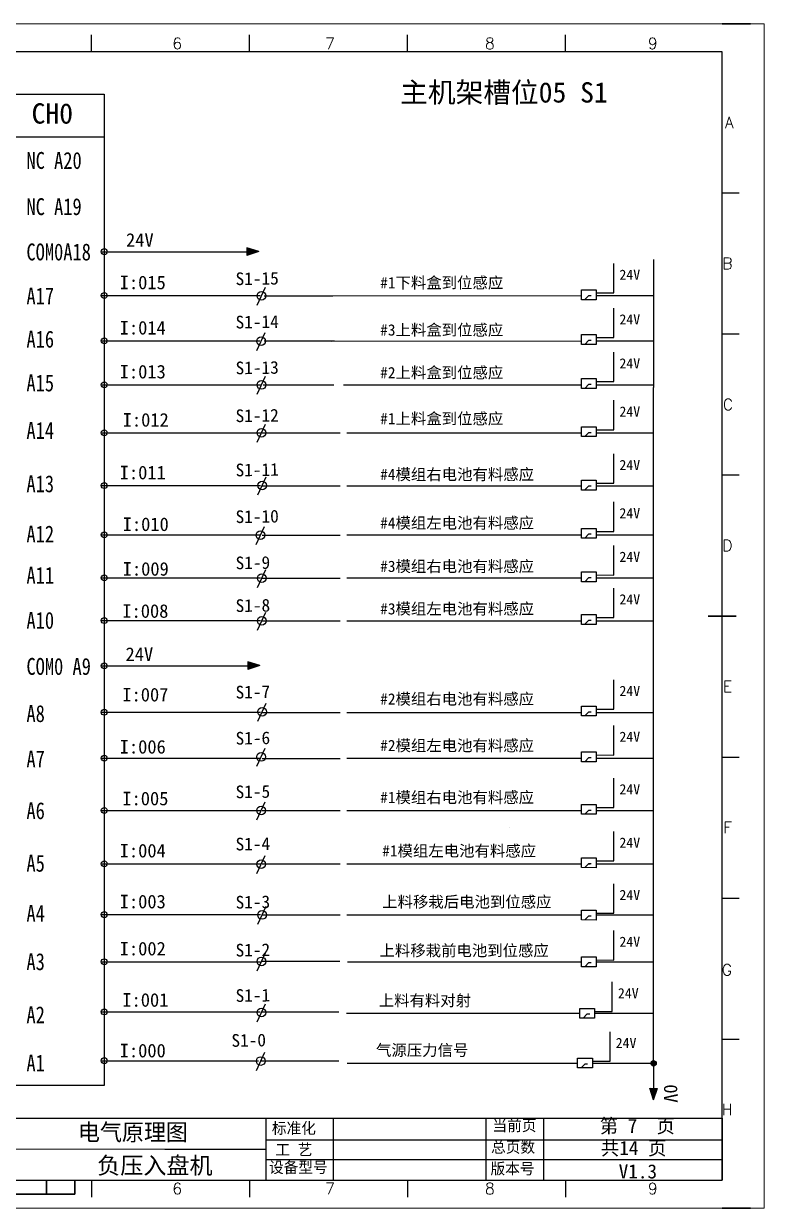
# Model space of a CAD drawing. Extents: x 2368 to 9674, y -1476 to 1321.
# Drawn here: x 3299.4 to 3561.9, y 888.9 to 1308.9 of the extents above; entities that cross this region are included whole.
import ezdxf
from ezdxf.enums import TextEntityAlignment as Align

# ---------------------------------------------------------------- set-up
doc = ezdxf.new("R2010")
doc.units = 0
doc.header["$MEASUREMENT"] = 0
doc.linetypes.add('ACAD_ISO02W100', pattern=[15, 12, -3])
doc.layers.add('1', color=3, linetype='Continuous', lineweight=20)
doc.layers.add('AE_BOR', color=1, linetype='Continuous')
doc.layers.add('SYMS', color=7, linetype='Continuous')
doc.styles.add('HZ', font='', dxfattribs={"width": 0.8})
doc.styles.add('WD', font='romans.shx', dxfattribs={"bigfont": 'gbcbig.shx'})
doc.styles.get('HZ').set_extended_font_data('SimSun')

# ---------------------------------------------------------------- blocks, each defined once
blk = doc.blocks.new('WDDOT')
blk.add_hatch(color=256).paths.add_polyline_path([(0.5, 0, 1), (-0.5, 0, 1)])
blk.add_circle((0, 0), 0.5)
blk = doc.blocks.new('gb_a2_a')
for p, q in [((584, 410), (25, 410)), ((584, 10), (584, 410)), ((25, 10), (584, 10))]:
    blk.add_line(p, q)
at = {"layer": 'AE_BOR', "color": 1, "lineweight": 15}
for p, q in [((4.93, 420), (598.93, 420)), ((598.93, 420), (598.93, 0)), ((598.93, 0), (4.93, 0))]:
    blk.add_line(p, q, dxfattribs=at)
at = {"layer": 'AE_BOR', "lineweight": 30}
for p, q in [((594, 420), (584, 420)), ((594, 0), (584, 0))]:
    blk.add_line(p, q, dxfattribs=at)
at = {"layer": 'AE_BOR'}
for p, q in [((360.5, 410), (360.5, 416)), ((416.5, 410), (416.5, 416)), ((472.5, 410), (472.5, 416)), ((528.5, 410), (528.5, 416)), ((584, 360), (590, 360)), ((584, 310), (590, 310)), ((584, 260), (590, 260)), ((584, 160), (590, 160)), ((584, 110), (590, 110)), ((584, 60), (590, 60)), ((360.5, 10), (360.5, 4)), ((416.5, 10), (416.5, 4)), ((472.5, 10), (472.5, 4)), ((528.5, 10), (528.5, 4))]:
    blk.add_line(p, q, dxfattribs=at)
at = {"layer": 'AE_BOR', "color": 2, "lineweight": 30}
for p, q in [((579, 210), (589, 210)), ((344.5, 5), (344.5, 10)), ((354.5, 5), (354.5, 10)), ((254.5, 5), (354.5, 5))]:
    blk.add_line(p, q, dxfattribs=at)
at = {"layer": 'AE_BOR', "style": 'WD'}
for s, p in [('6', (390.81, 411)), ('7', (445.01, 411)), ('8', (501.67, 411)), ('9', (559.4, 411)), ('6', (390.81, 5)), ('7', (445.01, 5)), ('8', (501.67, 5)), ('9', (559.4, 5))]:
    blk.add_text(s, height=4, dxfattribs=at).set_placement(p, align=Align.CENTER)
for s, p in [('A', (588.05, 385)), ('B', (587.67, 335)), ('C', (587.86, 285)), ('D', (587.67, 235)), ('E', (587.48, 185)), ('F', (587.48, 135)), ('F', (587.48, 135)), ('G', (587.48, 84.56)), ('H', (587.67, 35))]:
    blk.add_text(s, height=4, dxfattribs=at).set_placement(p, align=Align.MIDDLE_RIGHT)

msp = doc.modelspace()

# ---------------------------------------------------------------- hatches: boundary and pattern name
for points in [[(3382.71478, 1228.0636), (3378.46988, 1226.70323), (3378.46988, 1229.42396)], [(3383.08478, 1081.3236), (3378.83988, 1079.96323), (3378.83988, 1082.68396)], [(3522.67716, 927.29161), (3521.3168, 931.53651), (3524.03753, 931.53651)]]:
    msp.add_hatch(color=256).paths.add_polyline_path(points)
h = msp.add_hatch(color=256)
edge = h.paths.add_edge_path()
edge.add_arc((3522.65818, 940.26571), 0.94375, 0, 360)

# ---------------------------------------------------------------- linework, layer by layer
for p, q in [((3218.85857, 1268.76404), (3327.9354, 1268.76404)), ((3327.9354, 1228.04966), (3378.69872, 1228.04966)), ((3382.71478, 1228.0636), (3378.46988, 1229.42396)), ((3378.46988, 1229.42396), (3378.46988, 1226.70323)), ((3382.71478, 1228.0636), (3378.46988, 1226.70323)), ((3382.13095, 1209.11829), (3385.08336, 1215.50582)), ((3497.05435, 1211.01889), (3497.06367, 1214.5009)), ((3497.06367, 1214.5009), (3502.2806, 1214.48693)), ((3502.2806, 1214.48693), (3502.27127, 1211.00492)), ((3327.9354, 1212.50443), (3383.22103, 1212.50443)), ((3408.98969, 1212.40263), (3497.05826, 1212.47945)), ((3502.27127, 1211.00492), (3497.05435, 1211.01889)), ((3502.27523, 1212.48401), (3522.65818, 1212.50179)), ((3382.01192, 1193.02094), (3384.96434, 1199.40847)), ((3497.05435, 1195.17517), (3497.06367, 1198.65718)), ((3497.06367, 1198.65718), (3502.2806, 1198.64321)), ((3502.2806, 1198.64321), (3502.27127, 1195.1612)), ((3327.87434, 1196.44926), (3383.102, 1196.44926)), ((3409.52558, 1196.32208), (3384.64625, 1196.38364)), ((3408.33014, 1196.32208), (3497.05767, 1196.41823)), ((3502.27127, 1195.1612), (3497.05435, 1195.17517)), ((3502.27465, 1196.42388), (3522.65818, 1196.44597)), ((3327.9354, 1180.87552), (3383.46837, 1180.87552)), ((3382.13095, 1177.49316), (3385.08336, 1183.88069)), ((3412.80172, 1180.87552), (3497.05783, 1180.87552)), ((3497.05435, 1179.5752), (3497.06367, 1183.05722)), ((3497.06367, 1183.05722), (3502.2806, 1183.04325)), ((3502.2806, 1183.04325), (3502.27127, 1179.56123)), ((3502.27479, 1180.87552), (3522.65818, 1180.87552)), ((3502.27127, 1179.56123), (3497.05435, 1179.5752)), ((3522.65818, 1112.40951), (3522.65818, 1179.93702)), ((3327.9354, 1163.84699), (3383.36011, 1163.84699)), ((3382.13095, 1160.5288), (3385.08336, 1166.91633)), ((3497.05435, 1162.51274), (3497.06367, 1165.99475)), ((3497.06367, 1165.99475), (3502.2806, 1165.98078)), ((3502.2806, 1165.98078), (3502.27127, 1162.49877)), ((3502.27127, 1162.49877), (3497.05435, 1162.51274)), ((3382.42691, 1141.8415), (3385.37932, 1148.22903)), ((3497.05435, 1143.5551), (3497.06367, 1147.03711)), ((3497.06367, 1147.03711), (3502.2806, 1147.02314)), ((3502.2806, 1147.02314), (3502.27127, 1143.54113)), ((3327.9354, 1145.11216), (3383.36011, 1145.11216)), ((3502.27127, 1143.54113), (3497.05435, 1143.5551)), ((3381.77579, 1124.20984), (3384.72821, 1130.59737)), ((3497.05435, 1126.48122), (3497.06367, 1129.96323)), ((3497.06367, 1129.96323), (3502.2806, 1129.94926)), ((3502.2806, 1129.94926), (3502.27127, 1126.46725)), ((3327.9354, 1127.64553), (3383.36011, 1127.64553)), ((3502.27127, 1126.46725), (3497.05435, 1126.48122)), ((3382.24933, 1109.01242), (3385.20174, 1115.39995)), ((3497.05435, 1111.02399), (3497.06367, 1114.50601)), ((3497.06367, 1114.50601), (3502.2806, 1114.49204)), ((3502.2806, 1114.49204), (3502.27127, 1111.01002)), ((3327.9354, 1112.40951), (3383.36011, 1112.40951)), ((3502.27127, 1111.01002), (3497.05435, 1111.02399)), ((3522.65818, 940.2663), (3522.65818, 1112.40951)), ((3327.9354, 1097.25377), (3383.36011, 1097.25377)), ((3382.24933, 1093.86515), (3385.20174, 1100.25268)), ((3497.05435, 1095.93191), (3497.06367, 1099.41392)), ((3497.06367, 1099.41392), (3502.2806, 1099.39995)), ((3502.2806, 1099.39995), (3502.27127, 1095.91794)), ((3502.27127, 1095.91794), (3497.05435, 1095.93191)), ((3327.9354, 1081.2097), (3378.69872, 1081.2097)), ((3383.08478, 1081.3236), (3378.83988, 1082.68396)), ((3378.83988, 1082.68396), (3378.83988, 1079.96323)), ((3383.08478, 1081.3236), (3378.83988, 1079.96323)), ((3382.37165, 1061.57491), (3385.32406, 1067.96245)), ((3497.05435, 1063.458), (3497.06367, 1066.94001)), ((3497.06367, 1066.94001), (3502.2806, 1066.92604)), ((3502.2806, 1066.92604), (3502.27127, 1063.44403)), ((3327.9354, 1064.7492), (3383.36011, 1064.7492)), ((3502.27127, 1063.44403), (3497.05435, 1063.458)), ((3382.01057, 1045.59463), (3384.96299, 1051.98217)), ((3497.05435, 1047.21064), (3497.06367, 1050.69265)), ((3497.06367, 1050.69265), (3502.2806, 1050.67868)), ((3502.2806, 1050.67868), (3502.27127, 1047.19667)), ((3327.9354, 1048.48408), (3383.36011, 1048.48408)), ((3502.27127, 1047.19667), (3497.05435, 1047.21064)), ((3327.9354, 1029.95394), (3383.36011, 1029.95394)), ((3382.01059, 1026.58545), (3384.96301, 1032.97298)), ((3497.05435, 1028.59792), (3497.06367, 1032.07993)), ((3497.06367, 1032.07993), (3502.2806, 1032.06596)), ((3502.2806, 1032.06596), (3502.27127, 1028.58395)), ((3502.27127, 1028.58395), (3497.05435, 1028.59792)), ((3471.471, 1023.86829), (3471.471, 1023.86829)), ((3382.05484, 1007.60821), (3385.00725, 1013.99574)), ((3497.05435, 1009.66453), (3497.06367, 1013.14654)), ((3497.06367, 1013.14654), (3502.2806, 1013.13257)), ((3502.2806, 1013.13257), (3502.27127, 1009.65056)), ((3327.9354, 1011.05145), (3383.36011, 1011.05145)), ((3502.27127, 1009.65056), (3497.05435, 1009.66453)), ((3382.35928, 989.58436), (3385.31169, 995.97189)), ((3327.9354, 993.00072), (3383.36011, 993.00072)), ((3497.05435, 991.11343), (3497.06367, 994.59544)), ((3497.06367, 994.59544), (3502.2806, 994.58147)), ((3502.2806, 994.58147), (3502.27127, 991.09946)), ((3502.27127, 991.09946), (3497.05435, 991.11343)), ((3382.13095, 973.13031), (3385.08336, 979.51785)), ((3327.9354, 976.31615), (3383.19503, 976.31615)), ((3497.05435, 974.52875), (3497.06367, 978.01076)), ((3502.27127, 974.51478), (3497.05435, 974.52875)), ((3497.06367, 978.01076), (3502.2806, 977.99679)), ((3502.2806, 977.99679), (3502.27127, 974.51478)), ((3327.9354, 958.49936), (3383.19503, 958.49936)), ((3382.13095, 954.96913), (3385.08336, 961.35667)), ((3496.51546, 956.31022), (3496.52041, 959.77628)), ((3496.52041, 959.77628), (3501.73734, 959.76231)), ((3501.73734, 959.76231), (3501.72801, 956.2803)), ((3501.72801, 956.2803), (3496.51109, 956.29427)), ((3327.9354, 941.22979), (3382.63453, 941.22979)), ((3381.91372, 937.79415), (3384.8376, 944.19479)), ((3495.73206, 938.65034), (3495.74138, 942.13235)), ((3495.74138, 942.13235), (3500.95831, 942.11838)), ((3500.95831, 942.11838), (3500.94898, 938.63637)), ((3500.94898, 938.63637), (3495.73206, 938.65034)), ((3522.65818, 940.26571), (3522.65818, 931.55409)), ((3522.67716, 927.29161), (3521.3168, 931.53651)), ((3522.67716, 927.29161), (3524.03753, 931.53651)), ((3229.49857, 920.88416), (3349.39857, 920.88416)), ((3349.39857, 920.88416), (3486.96975, 920.88416)), ((3385.19312, 920.88416), (3385.19312, 898.88706)), ((3486.96975, 920.88416), (3546.96542, 920.88416)), ((3349.39857, 909.88416), (3385.16221, 909.88416)), ((2987.96542, 898.88706), (3546.96542, 898.88706))]:
    msp.add_line(p, q)
at = {"lineweight": -3}
for p, q in [((3326.89658, 1228.04966), (3328.97422, 1228.04966)), ((3327.9354, 1229.08849), (3327.9354, 1227.01084)), ((3326.89658, 1212.50443), (3328.97422, 1212.50443)), ((3327.9354, 1213.54326), (3327.9354, 1211.46561)), ((3327.9354, 1197.48808), (3327.9354, 1195.41043)), ((3326.89658, 1196.44926), (3328.97422, 1196.44926)), ((3326.89658, 1180.87552), (3328.97422, 1180.87552)), ((3327.9354, 1181.91434), (3327.9354, 1179.83669)), ((3326.89658, 1163.84699), (3328.97422, 1163.84699)), ((3327.9354, 1164.88581), (3327.9354, 1162.80817)), ((3326.89658, 1145.11216), (3328.97422, 1145.11216)), ((3327.9354, 1146.15098), (3327.9354, 1144.07334)), ((3326.89658, 1127.64553), (3328.97422, 1127.64553)), ((3327.9354, 1128.68435), (3327.9354, 1126.60671)), ((3327.9354, 1113.44833), (3327.9354, 1111.37068)), ((3326.89658, 1112.40951), (3328.97422, 1112.40951)), ((3326.89658, 1097.25377), (3328.97422, 1097.25377)), ((3327.9354, 1098.29259), (3327.9354, 1096.21494)), ((3326.89658, 1081.2097), (3328.97422, 1081.2097)), ((3327.9354, 1082.24852), (3327.9354, 1080.17087)), ((3326.89658, 1064.7492), (3328.97422, 1064.7492)), ((3327.9354, 1065.78802), (3327.9354, 1063.71037)), ((3326.89658, 1048.48408), (3328.97422, 1048.48408)), ((3327.9354, 1049.5229), (3327.9354, 1047.44526)), ((3326.89658, 1029.95394), (3328.97422, 1029.95394)), ((3327.9354, 1030.99276), (3327.9354, 1028.91512)), ((3326.89658, 1011.05145), (3328.97422, 1011.05145)), ((3327.9354, 1012.09027), (3327.9354, 1010.01263)), ((3326.89658, 993.00072), (3328.97422, 993.00072)), ((3327.9354, 994.03954), (3327.9354, 991.96189)), ((3326.89658, 976.31615), (3328.97422, 976.31615)), ((3327.9354, 977.35498), (3327.9354, 975.27733)), ((3326.89658, 958.49936), (3328.97422, 958.49936)), ((3327.9354, 959.53818), (3327.9354, 957.46054)), ((3326.89658, 941.22979), (3328.97422, 941.22979)), ((3327.9354, 942.26861), (3327.9354, 940.19096))]:
    msp.add_line(p, q, dxfattribs=at)
at = {"linetype": 'ACAD_ISO02W100'}
for p, q in [((3508.54487, 1213.41326), (3508.57284, 1223.85794)), ((3499.5761, 1212.38999), (3498.3848, 1211.16091)), ((3500.58366, 1212.38729), (3499.5761, 1212.38999)), ((3502.27777, 1213.43004), (3508.54487, 1213.41326)), ((3508.54487, 1197.56954), (3508.57284, 1208.01422)), ((3502.27777, 1197.58632), (3508.54487, 1197.56954)), ((3499.5761, 1196.54628), (3498.3848, 1195.3172)), ((3500.58366, 1196.54358), (3499.5761, 1196.54628)), ((3508.54487, 1181.96958), (3508.57284, 1192.41425)), ((3499.5761, 1180.94631), (3498.3848, 1179.71723)), ((3500.58366, 1180.94361), (3499.5761, 1180.94631)), ((3502.27777, 1181.98636), (3508.54487, 1181.96958)), ((3508.54487, 1164.90711), (3508.57284, 1175.35179)), ((3499.5761, 1163.88385), (3498.3848, 1162.65477)), ((3500.58366, 1163.88115), (3499.5761, 1163.88385)), ((3502.27777, 1164.9239), (3508.54487, 1164.90711)), ((3508.54487, 1145.94947), (3508.57284, 1156.39415)), ((3499.5761, 1144.9262), (3498.3848, 1143.69712)), ((3500.58366, 1144.9235), (3499.5761, 1144.9262)), ((3502.27777, 1145.96625), (3508.54487, 1145.94947)), ((3508.54487, 1128.87559), (3508.57284, 1139.32027)), ((3499.5761, 1127.85232), (3498.3848, 1126.62325)), ((3500.58366, 1127.84963), (3499.5761, 1127.85232)), ((3502.27777, 1128.89237), (3508.54487, 1128.87559)), ((3508.54487, 1113.41836), (3508.57284, 1123.86304)), ((3502.27777, 1113.43515), (3508.54487, 1113.41836)), ((3499.5761, 1112.3951), (3498.3848, 1111.16602)), ((3500.58366, 1112.3924), (3499.5761, 1112.3951)), ((3508.54487, 1098.32628), (3508.57284, 1108.77096)), ((3499.5761, 1097.30301), (3498.3848, 1096.07394)), ((3500.58366, 1097.30032), (3499.5761, 1097.30301)), ((3502.27777, 1098.34306), (3508.54487, 1098.32628)), ((3508.54487, 1065.85237), (3508.57284, 1076.29705)), ((3499.5761, 1064.82911), (3498.3848, 1063.60003)), ((3500.58366, 1064.82641), (3499.5761, 1064.82911)), ((3502.27777, 1065.86915), (3508.54487, 1065.85237)), ((3508.54487, 1049.60501), (3508.57284, 1060.04969)), ((3499.5761, 1048.58174), (3498.3848, 1047.35267)), ((3500.58366, 1048.57904), (3499.5761, 1048.58174)), ((3502.27777, 1049.62179), (3508.54487, 1049.60501)), ((3508.54487, 1030.99229), (3508.57284, 1041.43697)), ((3499.5761, 1029.96903), (3498.3848, 1028.73995)), ((3500.58366, 1029.96633), (3499.5761, 1029.96903)), ((3502.27777, 1031.00907), (3508.54487, 1030.99229)), ((3508.54487, 1012.0589), (3508.57284, 1022.50358)), ((3499.5761, 1011.03564), (3498.3848, 1009.80656)), ((3500.58366, 1011.03294), (3499.5761, 1011.03564)), ((3502.27777, 1012.07568), (3508.54487, 1012.0589)), ((3508.54487, 993.5078), (3508.57284, 1003.95248)), ((3499.5761, 992.48453), (3498.3848, 991.25546)), ((3500.58366, 992.48184), (3499.5761, 992.48453)), ((3502.27777, 993.52458), (3508.54487, 993.5078)), ((3508.54487, 976.92312), (3508.57284, 987.3678)), ((3499.5761, 975.89985), (3498.3848, 974.67078)), ((3500.58366, 975.89715), (3499.5761, 975.89985)), ((3502.27777, 976.9399), (3508.54487, 976.92312)), ((3508.00162, 958.68864), (3508.02958, 969.13332)), ((3499.03285, 957.66538), (3497.84154, 956.4363)), ((3500.0404, 957.66268), (3499.03285, 957.66538)), ((3501.73451, 958.70542), (3508.00162, 958.68864)), ((3507.22259, 941.04471), (3507.25055, 951.48939)), ((3500.95548, 941.06149), (3507.22259, 941.04471)), ((3498.25382, 940.02144), (3497.06251, 938.79237)), ((3499.26138, 940.01875), (3498.25382, 940.02144))]:
    msp.add_line(p, q, dxfattribs=at)
at = {"lineweight": -3, "ltscale": 0.5}
for p, q in [((3522.65818, 1225.2529), (3522.65818, 1179.93702)), ((3384.64932, 1212.40263), (3408.98969, 1212.40263)), ((3384.23115, 1180.87263), (3409.27969, 1180.87263)), ((3383.87984, 1163.78019), (3411.5676, 1163.78019)), ((3413.94908, 1163.81021), (3497.05782, 1163.81021)), ((3502.27478, 1163.81021), (3522.6473, 1163.81021)), ((3383.87984, 1145.04536), (3411.5676, 1145.04536)), ((3413.94908, 1145.07538), (3497.05842, 1145.07538)), ((3502.27538, 1145.07538), (3522.6473, 1145.07538)), ((3383.87984, 1127.57873), (3411.5676, 1127.57873)), ((3413.94908, 1127.60875), (3497.05736, 1127.60875)), ((3502.27433, 1127.60875), (3522.6473, 1127.60875)), ((3383.87984, 1112.34271), (3411.5676, 1112.34271)), ((3413.94908, 1112.37273), (3497.05796, 1112.37273)), ((3502.27492, 1112.37273), (3522.6473, 1112.37273)), ((3383.87984, 1097.18697), (3411.5676, 1097.18697)), ((3413.94908, 1097.21699), (3497.05779, 1097.21699)), ((3502.27475, 1097.21699), (3522.6473, 1097.21699)), ((3383.87984, 1064.6824), (3411.5676, 1064.6824)), ((3413.94908, 1064.71242), (3497.0577, 1064.71242)), ((3502.27467, 1064.71242), (3522.6473, 1064.71242)), ((3383.87984, 1048.41728), (3411.5676, 1048.41728)), ((3413.94908, 1048.4473), (3497.05766, 1048.4473)), ((3502.27462, 1048.4473), (3522.6473, 1048.4473)), ((3383.87984, 1029.88714), (3411.5676, 1029.88714)), ((3413.94908, 1029.91716), (3497.05788, 1029.91716)), ((3502.27484, 1029.91716), (3522.6473, 1029.91716)), ((3383.87984, 1010.98465), (3411.5676, 1010.98465)), ((3413.94908, 1011.01467), (3497.05796, 1011.01467)), ((3499.55578, 1011.01467), (3500.13472, 1011.01467)), ((3502.27492, 1011.01467), (3522.6473, 1011.01467)), ((3383.87984, 992.93392), (3411.5676, 992.93392)), ((3413.94908, 992.96394), (3497.0593, 992.96394)), ((3502.27626, 992.96394), (3522.6473, 992.96394)), ((3383.76448, 976.45614), (3411.45224, 976.45614)), ((3414.16458, 976.26975), (3497.05901, 976.26975)), ((3502.27597, 976.26975), (3522.61249, 976.26975)), ((3383.77039, 958.5462), (3411.11203, 958.5462)), ((3413.81984, 958.03528), (3496.51575, 958.03528)), ((3501.73271, 958.03528), (3522.62987, 958.03528)), ((3383.19383, 941.22433), (3411.11231, 941.22433)), ((3414.06767, 940.39134), (3495.73672, 940.39134)), ((3500.95368, 940.39134), (3522.65617, 940.39134))]:
    msp.add_line(p, q, dxfattribs=at)
at = {"color": 0, "ltscale": 2}
for p, q in [((3409.08095, 920.88416), (3409.08095, 898.88706)), ((3483.66314, 920.88416), (3483.66314, 898.88706)), ((3385.27488, 913.12911), (3546.96542, 913.19202)), ((3385.16221, 906.16371), (3546.96542, 906.16371))]:
    msp.add_line(p, q, dxfattribs=at)
at = {"color": 0}
for p, q in [((3463.24854, 920.88416), (3463.24854, 898.88706)), ((3546.96542, 920.88416), (3546.96542, 898.88706))]:
    msp.add_line(p, q, dxfattribs=at)
at = {"lineweight": 9, "ltscale": 0.1}
msp.add_line((3292.19578, 909.88416), (3349.39857, 909.88416), dxfattribs=at)
msp.add_lwpolyline([(3218.85857, 1283.93866), (3327.9354, 1283.93866), (3327.9354, 932.44868), (3218.85857, 932.44868)], close=True)
at = {"lineweight": -3}
for centre in [(3327.9354, 1228.04966), (3327.9354, 1212.50443), (3327.9354, 1196.44926), (3327.9354, 1180.87552), (3327.9354, 1163.84699), (3327.9354, 1145.11216), (3327.9354, 1127.64553), (3327.9354, 1112.40951), (3327.9354, 1097.25377), (3327.9354, 1081.2097), (3327.9354, 1064.7492), (3327.9354, 1048.48408), (3327.9354, 1029.95394), (3327.9354, 1011.05145), (3327.9354, 993.00072), (3327.9354, 976.31615), (3327.9354, 958.49936), (3327.9354, 941.22979)]:
    msp.add_circle(centre, 1.03882, dxfattribs=at)
at = {"color": 6}
for centre in [(3383.63472, 1212.43051), (3383.5157, 1196.33316), (3383.63472, 1180.80538), (3383.63472, 1163.84102), (3383.93068, 1145.15372), (3383.27957, 1127.52206), (3383.75311, 1112.32464), (3383.75311, 1097.17737), (3383.87543, 1064.88714), (3383.51435, 1048.90686), (3383.51437, 1029.89767), (3383.55862, 1010.92043), (3383.86305, 992.89658), (3383.63472, 976.44254), (3383.63472, 958.28136), (3383.4027, 941.11305)]:
    msp.add_circle(centre, 1.53751, dxfattribs=at)
msp.add_circle((3522.65818, 940.26571), 0.94375)

# ---------------------------------------------------------------- block references
msp.add_blockref('gb_a2_a', (2962.96542, 888.88706))
at = {"layer": 'SYMS', "color": 0, "lineweight": -3, "xscale": 1.199999999999818, "yscale": 1.199999999999818, "zscale": 1.2}
msp.add_blockref('WDDOT', (3522.65818, 940.26571), dxfattribs=at)
at = {"layer": 'SYMS', "lineweight": -3, "xscale": 1.199999999999818, "yscale": 1.199999999999818, "zscale": 1.2}
msp.add_blockref('WDDOT', (3522.65818, 940.26571), dxfattribs=at)

# ---------------------------------------------------------------- texts
at = {"attachment_point": 1}
for s, insert, char_height, width in [('{\\fFangSong|b0|i0|c134|p49;主机架槽位05 S1}', (3432.8301, 1288.12679), 7.2, 90.9442477), ('{\\fFangSong|b0|i0|c134|p49;CH0}', (3302.19292, 1280.66047), 7.2, 38.5041455), ('24V', (3335.6675, 1234.60539), 4.8, 10.8839331), ('{\\fSimSun|b0|i0|c134|p2; I:015}', (3330.16623, 1219.54412), 4.8, 62.415301), ('{\\fSimSun|b0|i0|c134|p2;#1下料盒到位感应}', (3425.74383, 1219.05151), 4, 70.6839309), ('24V', (3510.55349, 1221.68476), 3.6, 13.1111389), ('24V', (3510.55349, 1205.84105), 3.6, 13.1111389), ('{\\fSimSun|b0|i0|c134|p2; I:014}', (3330.16623, 1203.48894), 4.8, 62.415301), ('{\\fSimSun|b0|i0|c134|p2;#3上料盒到位感应}', (3425.74383, 1202.32249), 4, 70.6839309), ('24V', (3510.55349, 1190.24108), 3.6, 13.1111389), ('{\\fSimSun|b0|i0|c134|p2; I:013}', (3330.16623, 1187.9152), 4.8, 62.415301), ('{\\fSimSun|b0|i0|c134|p2;#2上料盒到位感应}', (3425.74383, 1187.16854), 4, 70.6839309), ('24V', (3510.55349, 1173.17862), 3.6, 13.1111389), ('{\\fSimSun|b0|i0|c134|p2; I:012}', (3331.22565, 1170.83403), 4.8, 62.415301), ('{\\fSimSun|b0|i0|c134|p2;#1上料盒到位感应}', (3425.74383, 1170.86669), 4, 70.6839309), ('{\\fSimSun|b0|i0|c134|p2; I:011}', (3330.16623, 1152.15185), 4.8, 62.415301), ('{\\fSimSun|b0|i0|c134|p2;#4模组右电池有料感应}', (3425.74383, 1151.0936), 4, 70.6839309), ('24V', (3510.55349, 1154.22097), 3.6, 13.1111389), ('{\\fSimSun|b0|i0|c134|p2;#4模组左电池有料感应}', (3425.74383, 1133.87251), 4, 70.6839309), ('24V', (3510.55349, 1137.1471), 3.6, 13.1111389), ('{\\fSimSun|b0|i0|c134|p2; I:010}', (3331.22565, 1133.8249), 4.8, 62.415301), ('24V', (3510.55349, 1121.68987), 3.6, 13.1111389), ('{\\fSimSun|b0|i0|c134|p2; I:009}', (3331.22565, 1117.98324), 4.8, 62.415301), ('{\\fSimSun|b0|i0|c134|p2;#3模组右电池有料感应}', (3425.74383, 1118.50735), 4, 70.6839309), ('24V', (3510.55349, 1106.59778), 3.6, 13.1111389), ('{\\fSimSun|b0|i0|c134|p2; I:008}', (3331.09654, 1103.06318), 4.8, 62.415301), ('{\\fSimSun|b0|i0|c134|p2;#3模组左电池有料感应}', (3425.74383, 1103.44966), 4, 70.6839309), ('24V', (3335.49099, 1087.75138), 4.8, 10.8839331), (' I:007', (3331.09654, 1073.40371), 4.8, 62.415301), ('{\\fSimSun|b0|i0|c134|p2;#2模组右电池有料感应}', (3425.74383, 1071.47787), 4, 70.6839309), ('24V', (3510.55349, 1074.12388), 3.6, 13.1111389), (' I:006', (3330.16623, 1054.9187), 4.8, 62.415301), ('{\\fSimSun|b0|i0|c134|p2;#2模组左电池有料感应}', (3425.74383, 1054.9763), 4, 70.6839309), ('24V', (3510.55349, 1057.87651), 3.6, 13.1111389), ('24V', (3510.55349, 1039.2638), 3.6, 13.1111389), ('{\\fSimSun|b0|i0|c134|p2; I:005}', (3331.09654, 1036.57614), 4.8, 62.415301), ('{\\fSimSun|b0|i0|c134|p2;#1模组右电池有料感应}', (3425.74383, 1036.58393), 4, 70.6839309), ('{\\fSimSun|b0|i0|c134|p2; I:004}', (3330.16623, 1018.09113), 4.8, 62.415301), ('{\\fSimSun|b0|i0|c134|p2;#1模组左电池有料感应}', (3426.4585, 1017.63356), 4, 72.3428801), ('24V', (3510.55349, 1020.33041), 3.6, 13.1111389), ('{\\fSimSun|b0|i0|c134|p2; I:003}', (3330.16623, 1000.0404), 4.8, 62.415301), ('{\\fSimSun|b0|i0|c134|p2;上料移栽后电池到位感应}', (3426.4585, 999.55372), 4, 72.3428801), ('24V', (3510.55349, 1001.77931), 3.6, 13.1111389), ('{\\fSimSun|b0|i0|c134|p2; I:002}', (3330.16623, 983.35584), 4.8, 62.415301), ('{\\fSimSun|b0|i0|c134|p2;上料移栽前电池到位感应}', (3425.51232, 982.30399), 4, 70.8793623), ('24V', (3510.55349, 985.19462), 3.6, 13.1111389), ('24V', (3510.01023, 966.96015), 3.6, 13.1111389), ('{\\fSimSun|b0|i0|c134|p2; I:001}', (3331.09654, 965.16664), 4.8, 62.415301), ('{\\fSimSun|b0|i0|c134|p2;上料有料对射}', (3425.23881, 964.5739), 4, 73.4517404), ('24V', (3509.23121, 949.31621), 3.6, 13.1111389), ('{\\fSimSun|b0|i0|c134|p2; I:000}', (3330.16623, 947.20389), 4.8, 62.415301), ('{\\fSimSun|b0|i0|c134|p2;气源压力信号}', (3424.28154, 946.97602), 4, 62.415301), ('第 7  页', (3503.58279, 920.61014), 5, 38.1635092), ('共14 页', (3503.99257, 912.77347), 5, 40.4924398), ('V1.3', (3510.28094, 904.48446), 5, 40.4924398)]:
    msp.add_mtext(s, dxfattribs=dict(at, insert=insert, char_height=char_height, width=width))
at = {"insert": (3531.16825, 932.83744), "char_height": 4.8, "width": 13.9099052, "attachment_point": 1, "rotation": 270}
msp.add_mtext('0V', dxfattribs=at)
at = {"color": 0, "ltscale": 2, "attachment_point": 1}
for s, insert, char_height, width in [('标准化', (3387.3528, 919.30323), 4, 23.3399102), ('当前页', (3465.54673, 920.28862), 4, 19.3450259), ('电气原理图', (3318.6154, 918.88079), 6, 43.9128196), ('工 艺', (3388.60887, 911.68101), 4, 19.3450259), ('总页数', (3465.06722, 912.60689), 4, 19.3450259), ('{\\fSimSun|b0|i0|c134|p2;负压入盘机}', (3325.43662, 907.06872), 6, 43.9128196), ('设备型号', (3386.3402, 905.42051), 4, 31.672048), ('版本号', (3464.86171, 904.96428), 4, 19.3450259)]:
    msp.add_mtext(s, dxfattribs=dict(at, insert=insert, char_height=char_height, width=width))
at = {"layer": '1', "color": 0, "char_height": 6, "attachment_point": 1, "style": 'HZ'}
for s, insert, width in [('NC A20', (3300.36272, 1263.39766), 29.2928696), ('NC A19', (3300.36272, 1247.02287), 27.885119), ('COM0A18', (3300.36272, 1230.959), 40.067289), ('A17', (3300.36272, 1215.34974), 6.4874014), ('A16', (3300.36272, 1200.0493), 6.4874014), ('A15', (3300.36272, 1184.52102), 6.4874014), ('A14', (3300.36272, 1167.67361), 6.4874014), ('A13', (3300.36272, 1148.76428), 6.4874014), ('A12', (3300.36272, 1130.95491), 6.4874014), ('A11', (3300.36272, 1116.31987), 6.4874014), ('A10', (3300.36272, 1100.34652), 6.4874014), ('COM0 A9', (3300.36272, 1084.0137), 32.6620391), ('A8', (3300.36272, 1067.28861), 6.4874014), ('A7', (3300.36272, 1051.19168), 6.4874014), ('A6', (3300.36272, 1032.86562), 6.4874014), ('A5', (3300.36272, 1014.22757), 6.4874014), ('A4', (3300.36272, 996.46745), 6.4874014), ('A3', (3300.36272, 979.33804), 6.4874014), ('A2', (3300.36272, 960.50277), 6.4874014), ('A1', (3300.36272, 943.41431), 6.4874014)]:
    msp.add_mtext(s, dxfattribs=dict(at, insert=insert, width=width))
at = {"layer": 'SYMS', "lineweight": -3}
for s, p in [('S1-15', (3374.53388, 1216.19541)), ('S1-14', (3374.53388, 1200.81146)), ('S1-13', (3374.53388, 1184.57028)), ('S1-12', (3374.53388, 1167.60592)), ('S1-11', (3374.53388, 1148.38645)), ('S1-10', (3374.53388, 1131.81912)), ('S1-9', (3374.53388, 1115.43912)), ('S1-8', (3374.53388, 1100.29184)), ('S1-7', (3374.53388, 1069.61391)), ('S1-6', (3374.53388, 1053.27293)), ('S1-5', (3374.53388, 1034.26374)), ('S1-4', (3374.53388, 1015.74979)), ('S1-3', (3374.53388, 995.14082)), ('S1-2', (3374.53388, 978.13819)), ('S1-1', (3374.53388, 962.04626)), ('S1-0', (3373.05197, 946.13044))]:
    msp.add_text(s, height=4.5, rotation=0.8762246, dxfattribs=at).set_placement(p)

doc.saveas('drawing.dxf')
